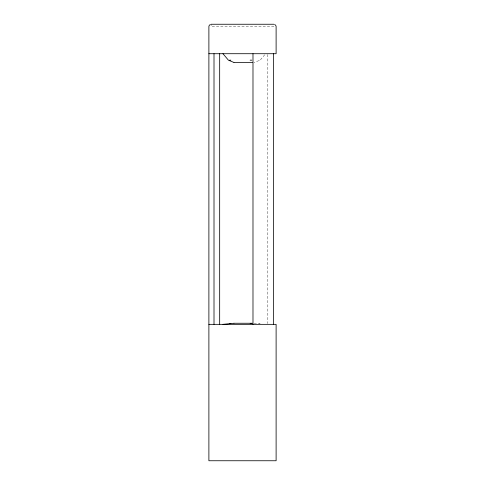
<?xml version="1.0" encoding="UTF-8"?>
<svg xmlns="http://www.w3.org/2000/svg" width="485" height="485" viewBox="0 0 485 485"><rect width="100%" height="100%" fill="white"/><g stroke="black" fill="none" stroke-linecap="round" stroke-linejoin="round"><path stroke-width="0.36" stroke-dasharray="2.42 1.82" d="M264.731 54.787L260.184 60.164L254.025 62.444M273.928 26.432L211.078 26.432L211.078 24.25M259.142 60.164L259.469 60.164M254.025 323.252L260.154 323.671M259.142 323.671L259.469 323.671M267.823 54.472L267.823 323.586"/><path stroke-width="0.73" d="M210.278 24.474L209.247 25.39L208.889 26.432L208.889 460.75L276.111 460.75L276.111 324.344L208.889 324.344M222.948 324.344L233.879 323.252M211.078 24.25L273.928 24.25M208.889 53.714L276.111 53.714L276.111 26.432L275.753 25.39L274.728 24.474M229.575 60.164L230.854 60.164M250.157 60.164L251.776 60.164M234.031 62.444L252.436 62.444M234.031 323.252L252.436 323.252M229.575 323.671L230.854 323.671M250.157 323.671L251.776 323.671M233.879 62.444L228.411 60.164L222.948 53.714M273.498 53.714L273.498 324.344M252.988 53.714L252.988 324.344M219.675 53.714L219.675 324.344M214.006 53.714L214.006 324.344"/></g></svg>
